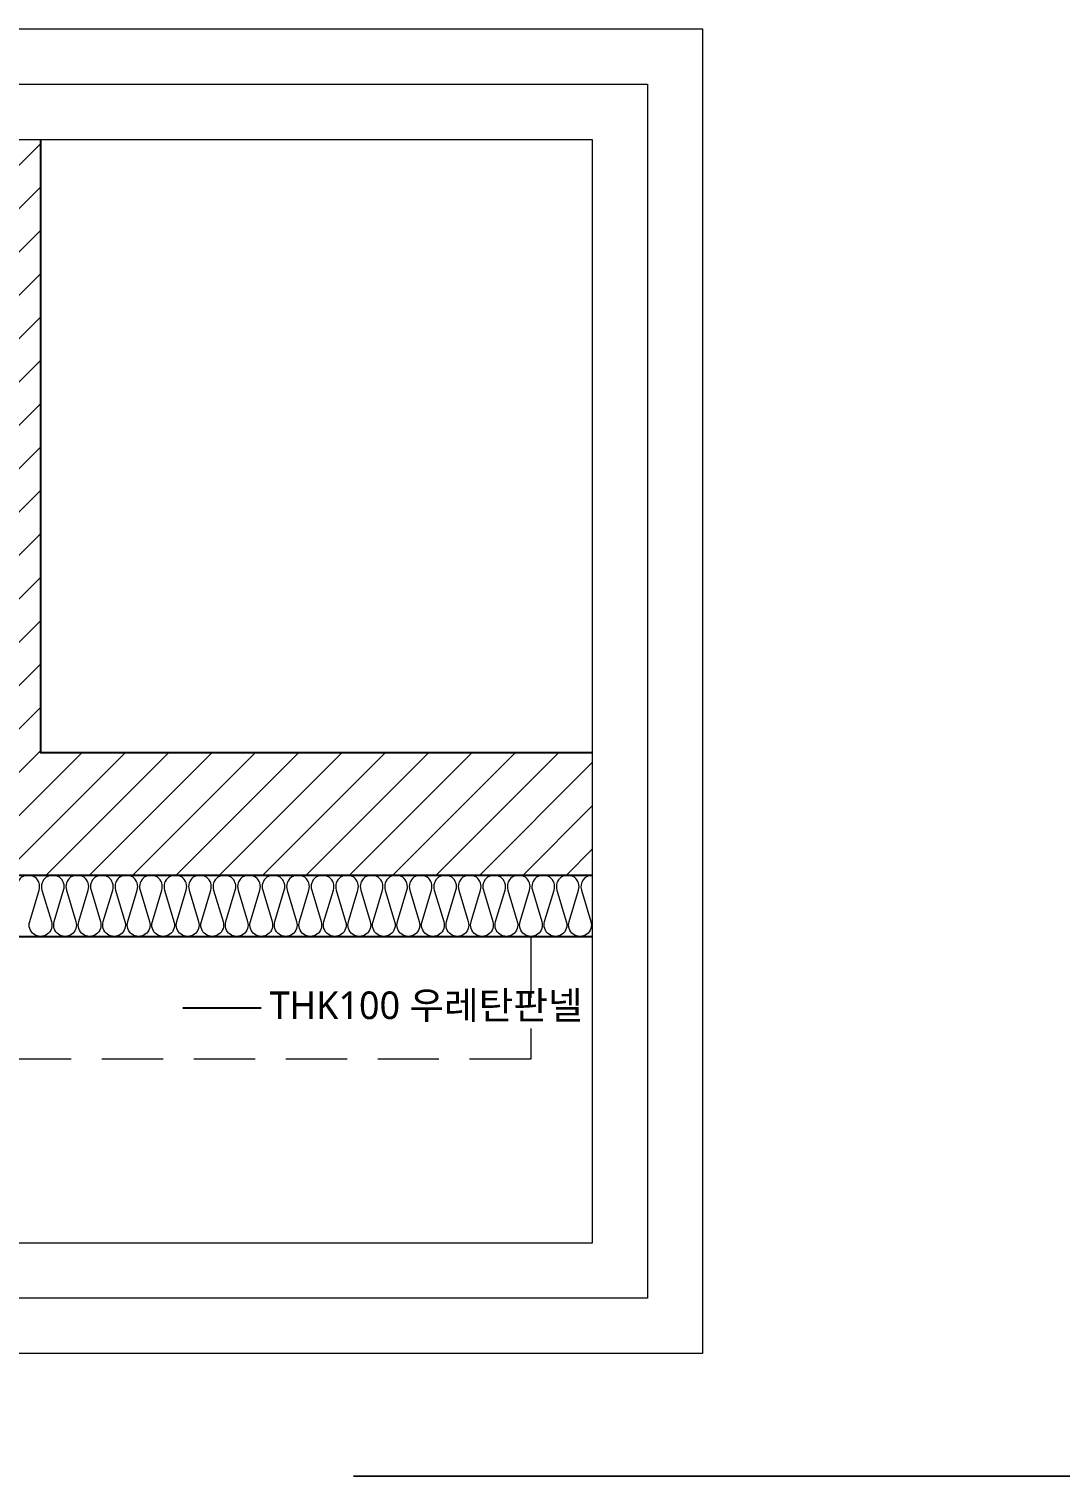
# Model space of a CAD drawing. Header units: millimetres. Extents: x 232323 to 272954, y -5343 to 8721.
# Drawn here: x 237184 to 238866, y 752 to 3112 of the extents above; entities that cross this region are included whole.
import ezdxf
from ezdxf.enums import TextEntityAlignment as Align

# ---------------------------------------------------------------- set-up
doc = ezdxf.new("R2010")
doc.units = ezdxf.units.MM
doc.header["$MEASUREMENT"] = 0
doc.linetypes.add('HIDDEN', pattern=[0.375, 0.25, -0.125])
doc.layers.get('0').update_dxf_attribs({"linetype": 'CONTINUOUS'})
for name, color, linetype, lineweight in [('A-MKXS-LEAD', 7, 'CONTINUOUS', 25), ('A-WAXM-BLOC', 3, 'CONTINUOUS', 25), ('A-XXXX-FIN3', 4, 'CONTINUOUS', 25), ('A-XXXX-HATC', 8, 'CONTINUOUS', 18), ('A-XXXX-HID', 8, 'HIDDEN', 18), ('A-XXXX-INSL2', 8, 'CONTINUOUS', 18), ('A-XXXX-TXT2', 3, 'CONTINUOUS', 25)]:
    doc.layers.add(name, color=color, linetype=linetype, lineweight=lineweight)
doc.layers.add('A-XXXX-NPLT', color=144, linetype='CONTINUOUS', lineweight=15, plot=False)
doc.styles.add('맑은고딕', font='malgun.ttf')

# ---------------------------------------------------------------- blocks, each defined once
blk = doc.blocks.new('방열슬라이딩도어')
at = {"layer": 'A-XXXX-HID', "ltscale": 400}
for p, q in [((2700, 0), (-2700, 0)), ((2700, 0), (2700, -200)), ((2700, -200), (-2700, -200))]:
    blk.add_line(p, q, dxfattribs=at)

msp = doc.modelspace()

# ---------------------------------------------------------------- hatches: boundary and pattern name
at = {"layer": 'A-XXXX-HATC'}
h = msp.add_hatch(dxfattribs=at)
h.set_pattern_fill('ANSI31', color=256, scale=400)
h.set_pattern_definition([(45, (-220, 4927.364), (-35.355339, 35.355339), [])])
h.paths.add_polyline_path([(233603.3, 2931.5), (233403.3, 2931.5), (233403.3, 1931.5), (232503.3, 1931.5), (232503.3, 1731.5), (233973.3, 1731.5), (233973.3, 1931.5), (233603.3, 1931.5)])
h.paths.add_polyline_path([(238103.3, 1931.5), (237203.3, 1931.5), (237203.3, 2931.5), (237003.3, 2931.5), (237003.3, 1931.5), (236633.3, 1931.5), (236633.3, 1731.5), (238103.3, 1731.5)])

# ---------------------------------------------------------------- linework, layer by layer
at = {"layer": 'A-MKXS-LEAD'}
msp.add_line((237435.5, 1515.2), (237563.5, 1515.2), dxfattribs=at)
msp.add_lwpolyline([(237368.3, 1631.5, 0, 15, 0), (237390.8, 1592.6, 0, 0, 0), (237435.5, 1515.2, 0, 0, 0)], format="xyseb", dxfattribs=at)
at = {"layer": 'A-WAXM-BLOC'}
for points in [[(237003.3, 2931.5), (237003.3, 1931.5), (236633.3, 1931.5), (236633.3, 1731.5), (238103.3, 1731.5)], [(237203.3, 2931.5), (237203.3, 1931.5), (238103.3, 1931.5)]]:
    msp.add_lwpolyline(points, dxfattribs=at)
at = {"layer": 'A-XXXX-FIN3'}
msp.add_lwpolyline([(236633.3, 1731.5), (236633.3, 1631.5), (238103.3, 1631.5)], dxfattribs=at)
at = {"layer": 'A-XXXX-INSL2'}
msp.add_lwpolyline([(238103.3, 1731.5, 0.509267), (238085.7, 1707.3), (238101, 1655.8, -1.37259), (238065.7, 1655.8), (238081, 1707.3, 1.37259), (238045.7, 1707.3), (238061, 1655.8, -1.37259), (238025.7, 1655.8), (238041, 1707.3, 1.37259), (238005.7, 1707.3), (238021, 1655.8, -1.37259), (237985.7, 1655.8), (238001, 1707.3, 1.37259), (237965.7, 1707.3), (237981, 1655.8, -1.37259), (237945.7, 1655.8), (237961, 1707.3, 1.37259), (237925.7, 1707.3), (237941, 1655.8, -1.37259), (237905.7, 1655.8), (237921, 1707.3, 1.37259), (237885.7, 1707.3), (237901, 1655.8, -1.37259), (237865.7, 1655.8), (237881, 1707.3, 1.37259), (237845.7, 1707.3), (237861, 1655.8, -1.37259), (237825.7, 1655.8), (237841, 1707.3, 1.37259), (237805.7, 1707.3), (237821, 1655.8, -1.37259), (237785.7, 1655.8), (237801, 1707.3, 1.37259), (237765.7, 1707.3), (237781, 1655.8, -1.37259), (237745.7, 1655.8), (237761, 1707.3, 1.37259), (237725.7, 1707.3), (237741, 1655.8, -1.37259), (237705.7, 1655.8), (237721, 1707.3, 1.37259), (237685.7, 1707.3), (237701, 1655.8, -1.37259), (237665.7, 1655.8), (237681, 1707.3, 1.37259), (237645.7, 1707.3), (237661, 1655.8, -1.37259), (237625.7, 1655.8), (237641, 1707.3, 1.37259), (237605.7, 1707.3), (237621, 1655.8, -1.37259), (237585.7, 1655.8), (237601, 1707.3, 1.37259), (237565.7, 1707.3), (237581, 1655.8, -1.37259), (237545.7, 1655.8), (237561, 1707.3, 1.37259), (237525.7, 1707.3), (237541, 1655.8, -1.37259), (237505.7, 1655.8), (237521, 1707.3, 1.37259), (237485.7, 1707.3), (237501, 1655.8, -1.37259), (237465.7, 1655.8), (237481, 1707.3, 1.37259), (237445.7, 1707.3), (237461, 1655.8, -1.37259), (237425.7, 1655.8), (237441, 1707.3, 1.37259), (237405.7, 1707.3), (237421, 1655.8, -1.37259), (237385.7, 1655.8), (237401, 1707.3, 1.37259), (237365.7, 1707.3), (237381, 1655.8, -1.37259), (237345.7, 1655.8), (237361, 1707.3, 1.37259), (237325.7, 1707.3), (237341, 1655.8, -1.37259), (237305.7, 1655.8), (237321, 1707.3, 1.37259), (237285.7, 1707.3), (237301, 1655.8, -1.37259), (237265.7, 1655.8), (237281, 1707.3, 1.37259), (237245.7, 1707.3), (237261, 1655.8, -1.37259), (237225.7, 1655.8), (237241, 1707.3, 1.37259), (237205.7, 1707.3), (237221, 1655.8, -1.37259), (237185.7, 1655.8), (237201, 1707.3, 1.37259), (237165.7, 1707.3)], format="xyb", dxfattribs=at)
at = {"layer": 'A-XXXX-NPLT'}
for p, q in [((237713.9, 751.5), (243104.6, 751.5)), ((240409.3, 751.5), (237713.9, 751.5))]:
    msp.add_line(p, q, dxfattribs=at)
for points in [[(238283.3, 951.5), (232323.3, 951.5), (232323.3, 3111.5), (238283.3, 3111.5)], [(238193.3, 1041.5), (232413.3, 1041.5), (232413.3, 3021.5), (238193.3, 3021.5)], [(238103.3, 1131.5), (232503.3, 1131.5), (232503.3, 2931.5), (238103.3, 2931.5)]]:
    msp.add_lwpolyline(points, close=True, dxfattribs=at)

# ---------------------------------------------------------------- block references
msp.add_blockref('방열슬라이딩도어', (235303.3, 1631.5))

# ---------------------------------------------------------------- texts
at = {"layer": 'A-XXXX-TXT2', "style": '맑은고딕'}
msp.add_text('THK100 우레탄판넬', height=45, dxfattribs=at).set_placement((237577, 1519.3), align=Align.MIDDLE_LEFT)

doc.saveas('drawing.dxf')
